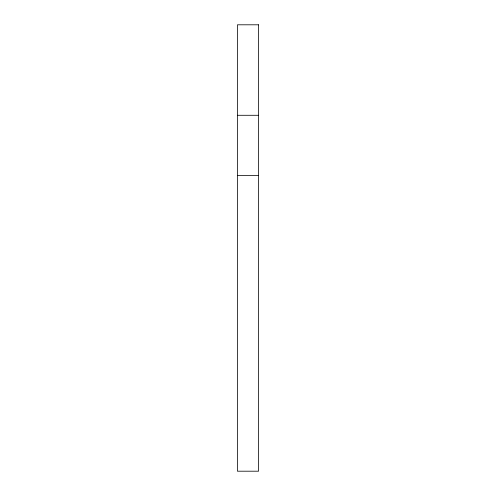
<?xml version="1.0" encoding="UTF-8"?>
<svg xmlns="http://www.w3.org/2000/svg" width="496" height="496" viewBox="0 0 496 496"><rect width="100%" height="100%" fill="white"/><g stroke="black" fill="none" stroke-linecap="round" stroke-linejoin="round"><path stroke-width="0.74" d="M237.441 115.289L258.559 115.289M237.441 175.609L258.559 175.609M258.559 24.8L237.441 24.8L237.441 471.2L258.559 471.2L258.559 24.8"/></g></svg>
